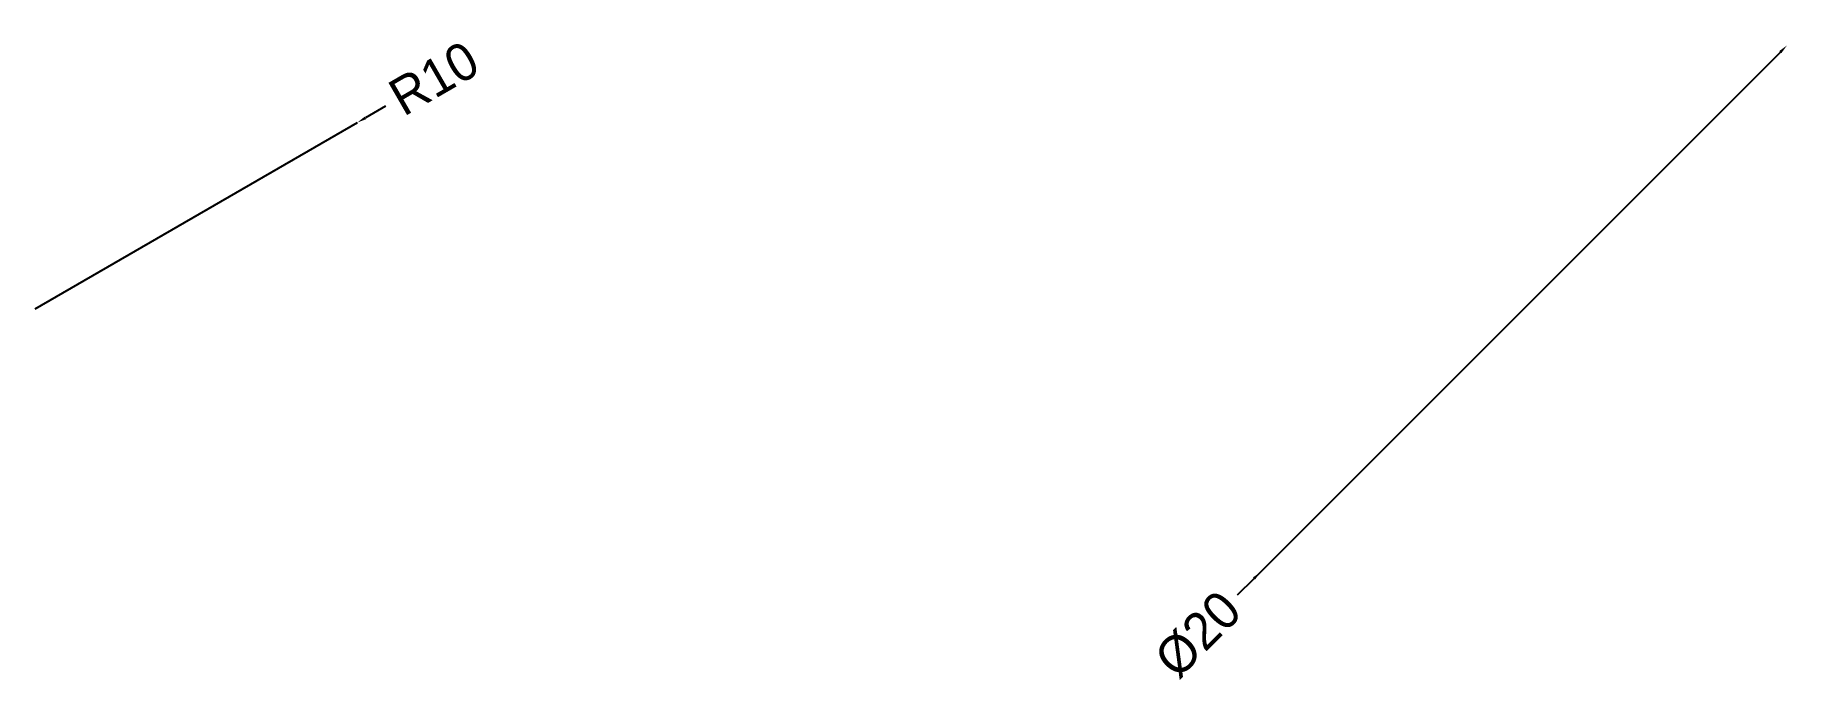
# Model space of a CAD drawing. Header units: millimetres. Extents: x 0 to 47.1, y -10.1 to 7.4.
import ezdxf

# ---------------------------------------------------------------- set-up
doc = ezdxf.new("R2010")
doc.units = ezdxf.units.MM
doc.dimstyles.get("Standard").update_dxf_attribs({"dimtxt": 2.5, "dimasz": 2.5, "dimexe": 1.25, "dimexo": 0.625, "dimtad": 1, "dimcen": 2.5, "dimazin": 3, "dimtfac": 1, "dimtmove": 0, "dimatfit": 3})

# ---------------------------------------------------------------- blocks, each defined once
blk = doc.blocks.new('_CLOSEDFILLED')
at = {"color": 0, "linetype": 'BYBLOCK'}
blk.add_solid([(-1, 0.16), (0, 0), (-1, -0.16)], dxfattribs=at)
blk = doc.blocks.new('*D1')
for p, q in [((9.418, 5.437), (8.877, 5.125)), ((0, 0), (8.66, 5))]:
    blk.add_line(p, q)
at = {"layer": 'Defpoints'}
for p in [(8.66, 5), (0, 0)]:
    blk.add_point(p, dxfattribs=at)
at = {"xscale": 0.25, "yscale": 0.25, "rotation": 210}
blk.add_blockref('_CLOSEDFILLED', (8.66, 5), dxfattribs=at)
at = {"insert": (10.717, 6.187), "char_height": 1, "attachment_point": 5, "rotation": 30}
blk.add_mtext('R10', dxfattribs=at)
blk = doc.blocks.new('*D2')
for p, q in [((32.752, -7.248), (46.894, 6.894)), ((32.31, -7.69), (32.752, -7.248))]:
    blk.add_line(p, q)
at = {"layer": 'Defpoints'}
for p in [(40, 0), (32.929, -7.071)]:
    blk.add_point(p, dxfattribs=at)
at = {"xscale": 0.25, "yscale": 0.25, "rotation": 45}
for p in [(47.071, 7.071), (32.929, -7.071)]:
    blk.add_blockref('_CLOSEDFILLED', p, dxfattribs=at)
at = {"insert": (31.25, -8.75), "char_height": 1, "attachment_point": 5, "rotation": 45}
blk.add_mtext('%%c20', dxfattribs=at)

msp = doc.modelspace()

# ---------------------------------------------------------------- dimensions: what is measured, and where the dimension line sits
dim = msp.add_radius_dim(center=(0, 0), mpoint=(8.66, 5), dimstyle='Standard')
dim.commit()
dim.dimension.update_dxf_attribs({"geometry": '*D1', "text_midpoint": (10.717, 6.187)})
dim = msp.add_diameter_dim_2p(p1=(47.071, 7.071), p2=(32.929, -7.071), dimstyle='Standard')
dim.commit()
dim.dimension.update_dxf_attribs({"geometry": '*D2', "text_midpoint": (31.25, -8.75)})

doc.saveas('drawing.dxf')
